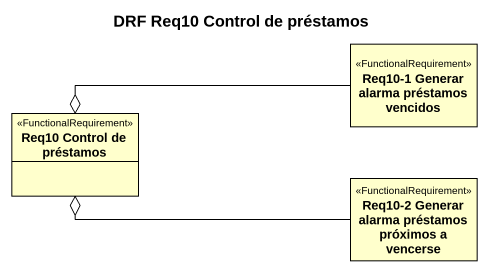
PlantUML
@startuml
title DRF Req10 Control de préstamos
hide circle
hide empty members
class "Req10-1 Generar alarma préstamos vencidos" as Req10_1_Generar_alarma <<FunctionalRequirement>>
class "Req10 Control de préstamos" as Req10_Control_de_préstamos <<FunctionalRequirement>>
class "Req10-2 Generar alarma préstamos próximos a vencerse" as Req10_2_Generar_alarma <<FunctionalRequirement>>
Req10_1_Generar_alarma -left-o Req10_Control_de_préstamos
Req10_2_Generar_alarma -left-o Req10_Control_de_préstamos
@enduml
